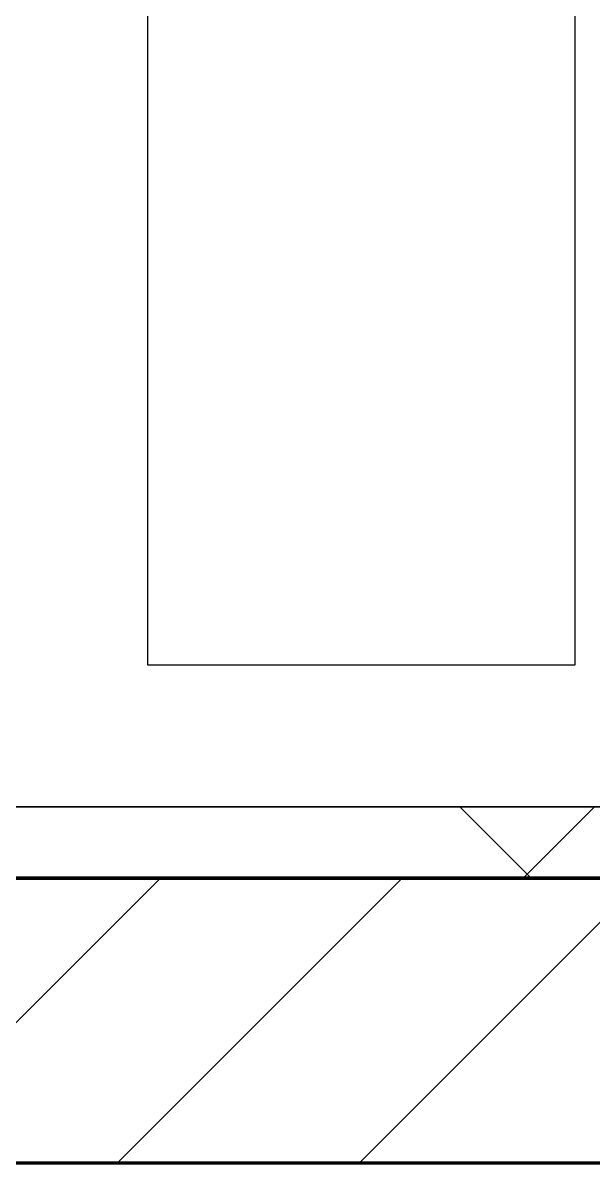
# Model space of a CAD drawing. Header units: millimetres. Extents: x -794334 to -714814, y -17806 to 22403.
# Drawn here: x -741119 to -740719, y -4021 to -3221 of the extents above; entities that cross this region are included whole.
import ezdxf
from ezdxf.xclip import XClip

# ---------------------------------------------------------------- set-up
doc = ezdxf.new("R2010")
doc.units = ezdxf.units.MM
doc.header["$XCLIPFRAME"] = 0
doc.layers.add('000 - WIPEOUT', color=250, linetype='Continuous')
doc.layers.add('A11_ALU.SOLID SHEET', color=2, linetype='Continuous')
for name, color, linetype, lineweight in [('A-GLAZ-CURT', 2, 'Continuous', 9), ('A-WALL', 5, 'Continuous', 35), ('A-WALL-FNSH', 2, 'Continuous', 35), ('A-WALL-PATT', 1, 'Continuous', 35), ('WALL-E', 2, 'Continuous', 35)]:
    doc.layers.add(name, color=color, linetype=linetype, lineweight=lineweight)

# ---------------------------------------------------------------- blocks, each defined once
blk = doc.blocks.new('PPLS-PP19_Custom Tile Pattern - Custom Tile Pattern-V180-4252-01 ENLARGED CONCOURSE LEVEL - REFLECTED CEILING PLAN - SHEET 3')
at = {"layer": 'A-GLAZ-CURT'}
for p, q in [((-300, 0), (300, 0)), ((300, 0), (-300, 0)), ((195.99, 0), (213.31, 0)), ((213.31, 0), (195.99, 0)), ((230.06, 0), (300, 0)), ((-300, -50), (300, -50)), ((300, -50), (-300, -50))]:
    blk.add_line(p, q, dxfattribs=at)
for points, knots in [([(-26.75, 0), (-27.82, 0), (-36.18, 0), (-53.55, 0), (-78.2, 0), (-110.94, 0), (-130.52, 0), (-147.74, 0), (-149.07, 0)], [-8718.362214, -8718.362214, -8718.362214, -8718.362214, -8532.293389, -8073.216054, -7508.296369, -7004.680444, -6449.282163, -6277.220794, -6277.220794, -6277.220794, -6277.220794]), ([(-115.82, 0), (-114.96, 0), (-110.41, 0), (-96.78, 0), (-71.33, 0), (-42.53, 0), (-12.78, 0), (4.23, 0), (9.64, 0), (10.14, 0), (10.18, 0)], [-5724.064692, -5724.064692, -5724.064692, -5724.064692, -5430.283136, -5103.229623, -4799.173296, -4065.652676, -3589.737505, -3285.047089, -3066.359526, -3044.715262, -3044.715262, -3044.715262, -3044.715262]), ([(-29.03, 0), (-33.97, 0), (-43.74, 0), (-56.37, 0), (-71.66, 0), (-77.83, 0), (-82.66, 0), (-83.28, 0), (-83.28, 0)], [-2680.714891, -2680.714891, -2680.714891, -2680.714891, -2413.671296, -2161.752162, -2006.592567, -1646.621388, -1424.436217, -1393.971743, -1393.971743, -1393.971743, -1393.971743]), ([(-66.39, 0), (-66.39, 0), (-63.63, 0), (-53.63, 0), (-34.42, 0), (-29.82, 0), (-29.19, 0)], [-2493.31794, -2493.31794, -2493.31794, -2493.31794, -2315.303971, -1809.437387, -963.711516, -666.19313, -666.19313, -666.19313, -666.19313]), ([(9.32, 0), (9.08, 0), (7.65, 0), (2.57, 0), (-12.23, 0), (-25.64, 0), (-40, 0), (-51.66, 0), (-57.71, 0)], [-2922.926651, -2922.926651, -2922.926651, -2922.926651, -2882.788014, -2720.818881, -2518.50168, -2125.455881, -1792.521578, -1466.981642, -1466.981642, -1466.981642, -1466.981642]), ([(31.18, 0), (25.97, 0), (11.99, 0), (-16.92, 0), (-41.84, 0), (-55.81, 0), (-57.69, 0)], [-4496.803627, -4496.803627, -4496.803627, -4496.803627, -4222.080604, -3745.412743, -2981.410125, -2849.522767, -2849.522767, -2849.522767, -2849.522767]), ([(-57.62, 0), (-55.93, 0), (-53.14, 0), (-48.53, 0), (-30.79, 0), (-18.03, 0), (2.5, 0), (8.65, 0), (9.48, 0)], [-3860.376761, -3860.376761, -3860.376761, -3860.376761, -3689.699207, -3546.54457, -3315.260113, -2864.387349, -2439.246196, -2366.412601, -2366.412601, -2366.412601, -2366.412601]), ([(-36.33, 0), (-36.43, 0), (-37.27, 0), (-45.02, 0), (-46.01, 0), (-53.35, 0), (-57.56, 0)], [-1855.773136, -1855.773136, -1855.773136, -1855.773136, -1810.870157, -1672.078046, -1405.135169, -1137.799669, -1137.799669, -1137.799669, -1137.799669]), ([(-36.62, 0), (-36.62, 0), (-40.35, 0), (-43.96, 0), (-51.33, 0), (-57.16, 0)], [-4069.478503, -4069.478503, -4069.478503, -4069.478503, -3858.647035, -3538.256648, -2956.49664, -2956.49664, -2956.49664, -2956.49664]), ([(-56.73, 0), (-53.59, 0), (-45.6, 0), (-36.49, 0), (-33.57, 0), (-29.94, 0), (-28.57, 0)], [-857.828765, -857.828765, -857.828765, -857.828765, -651.549973, -296.515819, -83.513472, 0, 0, 0, 0]), ([(-51.83, 0), (-51.83, 0), (-51.78, 0), (-47.4, 0), (-46.01, 0), (-40.22, 0), (-36.78, 0)], [-632.814994, -632.814994, -632.814994, -632.814994, -627.965721, -508.377888, -260.442412, 0, 0, 0, 0]), ([(76.63, 0), (74.8, 0), (67.65, 0), (53.52, 0), (37, 0), (24.07, 0), (12.82, 0), (-2.9, 0), (-20.62, 0), (-32.81, 0), (-44.85, 0), (-51.43, 0), (-51.79, 0)], [-3095.572228, -3095.572228, -3095.572228, -3095.572228, -2950.589685, -2634.532728, -2313.748533, -2106.613311, -1925.670641, -1617.263037, -1290.787923, -1039.307308, -819.71621, -644.910881, -644.910881, -644.910881, -644.910881]), ([(-41.76, 0), (-39.9, 0), (-37.72, 0), (-36.92, 0), (-36.77, 0)], [-4270.495146, -4270.495146, -4270.495146, -4270.495146, -4161.040818, -4106.245333, -4106.245333, -4106.245333, -4106.245333]), ([(-36.78, 0), (-32.43, 0), (-19.22, 0), (8.83, 0), (43.36, 0), (70.92, 0), (82.12, 0), (83.66, 0)], [-6191.144455, -6191.144455, -6191.144455, -6191.144455, -5862.463379, -5340.621928, -4573.028122, -4094.177415, -3869.465285, -3869.465285, -3869.465285, -3869.465285]), ([(-36.29, 0), (-36.29, 0), (-34.66, 0), (-28.88, 0), (-26.95, 0), (-26.54, 0)], [-9150.272121, -9150.272121, -9150.272121, -9150.272121, -9057.163041, -8919.836787, -8834.607043, -8834.607043, -8834.607043, -8834.607043]), ([(30.82, 0), (29.27, 0), (20.14, 0), (3.54, 0), (-16.58, 0), (-34.76, 0), (-36.04, 0)], [-10462.034656, -10462.034656, -10462.034656, -10462.034656, -10363.088938, -9884.23066, -9424.652049, -9182.880979, -9182.880979, -9182.880979, -9182.880979]), ([(-33.34, 0), (-33.34, 0), (-32.93, 0), (-31.16, 0), (-30.52, 0)], [-2415.024266, -2415.024266, -2415.024266, -2415.024266, -2357.633367, -2323.618664, -2323.618664, -2323.618664, -2323.618664]), ([(9.89, 0), (6.93, 0), (-2.75, 0), (-17.84, 0), (-30.57, 0), (-31.82, 0), (-32, 0)], [-3485.427997, -3485.427997, -3485.427997, -3485.427997, -3333.063701, -2994.501669, -2698.150104, -2614.070998, -2614.070998, -2614.070998, -2614.070998]), ([(-30.76, 0), (-30.73, 0), (-29.99, 0), (-23.47, 0), (-15.75, 0), (-15.19, 0)], [-54176.191683, -54176.191683, -54176.191683, -54176.191683, -54157.274271, -53749.15266, -53717.791567, -53717.791567, -53717.791567, -53717.791567]), ([(-30.52, 0), (-27.11, 0), (-17.83, 0), (5.99, 0), (22.06, 0), (37.44, 0), (45.92, 0), (57.76, 0), (64.47, 0), (72.74, 0), (75.22, 0), (76.03, 0), (76.21, 0)], [-2323.618664, -2323.618664, -2323.618664, -2323.618664, -2142.497158, -1716.209403, -1206.526904, -1089.329421, -901.315459, -753.071572, -495.328968, -421.953223, -334.951786, -290.452333, -290.452333, -290.452333, -290.452333]), ([(-13, 0), (-14.35, 0), (-17.68, 0), (-25.97, 0), (-29.52, 0), (-30.21, 0)], [-55207.591944, -55207.591944, -55207.591944, -55207.591944, -54789.006179, -54461.685999, -54290.791712, -54290.791712, -54290.791712, -54290.791712]), ([(8.33, 0), (8.19, 0), (7.18, 0), (0.32, 0), (-13.89, 0), (-24.92, 0), (-29.03, 0)], [-3574.286521, -3574.286521, -3574.286521, -3574.286521, -3526.962355, -3285.499107, -2903.012179, -2680.714891, -2680.714891, -2680.714891, -2680.714891]), ([(-28.98, 0), (-28.66, 0), (-27.39, 0), (-24.45, 0), (-22.56, 0)], [-166.548282, -166.548282, -166.548282, -166.548282, -102.06493, 0, 0, 0, 0]), ([(-28.57, 0), (-26.93, 0), (-20.29, 0), (-11.45, 0), (0.65, 0), (7.8, 0), (10.05, 0)], [-5361.429781, -5361.429781, -5361.429781, -5361.429781, -5261.36855, -5050.479954, -4785.90057, -4666.429624, -4666.429624, -4666.429624, -4666.429624]), ([(-22.56, 0), (-20.27, 0), (-17.03, 0), (-11.36, 0), (-7.66, 0), (-6.6, 0), (-6.44, 0)], [-56468.192263, -56468.192263, -56468.192263, -56468.192263, -56344.022017, -56303.229861, -56166.290093, -56124.392176, -56124.392176, -56124.392176, -56124.392176]), ([(-15.19, 0), (-13.07, 0), (7.48, 0), (42.82, 0), (88.72, 0), (120.63, 0), (138.28, 0), (138.53, 0)], [-461.142613, -461.142613, -461.142613, -461.142613, -429.606584, -390.253598, -346.313304, -291.370682, -290.5735, -290.5735, -290.5735, -290.5735]), ([(-6.54, 0), (-6.73, 0), (-7.2, 0), (-7.6, 0), (-7.79, 0)], [-56009.792147, -56009.792147, -56009.792147, -56009.792147, -55949.290093, -55895.192118, -55895.192118, -55895.192118, -55895.192118]), ([(-2.63, 0), (-2.47, 0), (-1.22, 0), (3.81, 0), (9.06, 0), (10.05, 0)], [-226.825321, -226.825321, -226.825321, -226.825321, -220.269177, -206.416616, -203.360633, -203.360633, -203.360633, -203.360633]), ([(10.19, 0), (6.02, 0), (1.77, 0), (-1.67, 0), (-2.25, 0)], [-271.791244, -271.791244, -271.791244, -271.791244, -246.234814, -234.646884, -234.646884, -234.646884, -234.646884]), ([(10.24, 0), (11.84, 0), (17.11, 0), (22.54, 0), (24.49, 0)], [-203.159029, -203.159029, -203.159029, -203.159029, -198.214427, -187.717507, -187.717507, -187.717507, -187.717507]), ([(10.25, 0), (11.5, 0), (15.63, 0), (21.24, 0), (24.62, 0), (24.72, 0), (24.72, 0)], [-4662.961529, -4662.961529, -4662.961529, -4662.961529, -4596.498881, -4445.288762, -4384.376941, -4376.041937, -4376.041937, -4376.041937, -4376.041937]), ([(70.61, 0), (66.16, 0), (55.8, 0), (39.61, 0), (27.12, 0), (15.6, 0), (10.25, 0)], [-4647.237329, -4647.237329, -4647.237329, -4647.237329, -4326.416877, -4098.545751, -3766.694881, -3491.644377, -3491.644377, -3491.644377, -3491.644377]), ([(10.31, 0), (13.11, 0), (16.26, 0), (22.91, 0), (31, 0), (39.04, 0), (51.19, 0), (58.74, 0), (61.34, 0), (61.45, 0)], [-2341.457503, -2341.457503, -2341.457503, -2341.457503, -2084.094819, -1956.422387, -1818.904206, -1645.594513, -1443.202566, -1228.752106, -1120.932285, -1120.932285, -1120.932285, -1120.932285]), ([(103.09, 0), (101.08, 0), (86.31, 0), (63.34, 0), (35.84, 0), (19.82, 0), (13.23, 0), (11.17, 0)], [-375.435014, -375.435014, -375.435014, -375.435014, -369.147452, -330.153101, -307.516438, -285.83788, -273.754698, -273.754698, -273.754698, -273.754698]), ([(24.69, 0), (24.54, 0), (20.99, 0), (16.4, 0), (12.55, 0), (11.19, 0)], [-4368.572414, -4368.572414, -4368.572414, -4368.572414, -4306.476363, -4080.000647, -3872.143731, -3872.143731, -3872.143731, -3872.143731]), ([(18.16, 0), (19.15, 0), (24.25, 0), (25.66, 0), (26.12, 0)], [-5700.113719, -5700.113719, -5700.113719, -5700.113719, -5554.232259, -5302.431367, -5302.431367, -5302.431367, -5302.431367]), ([(78.15, 0), (76.68, 0), (72.12, 0), (62.26, 0), (51.85, 0), (43.81, 0), (29.53, 0), (20.67, 0), (18.85, 0), (18.16, 0)], [-7025.171466, -7025.171466, -7025.171466, -7025.171466, -6924.452779, -6738.82075, -6548.303034, -6314.283804, -6135.05769, -5972.647715, -5832.674503, -5832.674503, -5832.674503, -5832.674503]), ([(27.44, 0), (27.9, 0), (29.54, 0), (38.07, 0), (53.39, 0), (69.86, 0), (76.84, 0), (78.17, 0)], [-5037.309798, -5037.309798, -5037.309798, -5037.309798, -4887.603822, -4705.298446, -4353.683244, -3960.84581, -3852.837754, -3852.837754, -3852.837754, -3852.837754]), ([(27.89, 0), (29.09, 0), (33.4, 0), (48.37, 0), (64.04, 0), (74.64, 0), (78.1, 0)], [-147.777612, -147.777612, -147.777612, -147.777612, -135.792042, -118.513713, -97.899267, -87.867769, -87.867769, -87.867769, -87.867769]), ([(53.18, 0), (53.06, 0), (52.22, 0), (44.99, 0), (36.46, 0), (30.82, 0)], [-622.740158, -622.740158, -622.740158, -622.740158, -566.066452, -360.610861, 0, 0, 0, 0]), ([(136.44, 0), (121.66, 0), (86.93, 0), (51.16, 0), (31.18, 0)], [-106.750556, -106.750556, -106.750556, -106.750556, -59.610984, 0, 0, 0, 0]), ([(146.01, 0), (144.44, 0), (133.71, 0), (109.77, 0), (76.86, 0), (57.82, 0), (46.51, 0), (41.18, 0), (36.02, 0), (35.54, 0), (35.54, 0)], [-468.927454, -468.927454, -468.927454, -468.927454, -458.593899, -401.860199, -357.622665, -341.267687, -334.000314, -326.15566, -319.318397, -317.489778, -317.489778, -317.489778, -317.489778]), ([(36.29, 0), (37.77, 0), (48.82, 0), (64.79, 0), (95.91, 0), (124.45, 0), (132.42, 0), (134.6, 0)], [-314.598523, -314.598523, -314.598523, -314.598523, -305.899624, -287.17622, -249.500363, -194.761443, -152.241002, -152.241002, -152.241002, -152.241002]), ([(61.47, 0), (61.47, 0), (61.21, 0), (54.61, 0), (53.71, 0), (53.56, 0)], [-1113.311073, -1113.311073, -1113.311073, -1113.311073, -1096.402191, -891.204116, -747.28819, -747.28819, -747.28819, -747.28819]), ([(76.22, 0), (75.58, 0), (73.64, 0), (71.05, 0), (70.61, 0)], [-193.634889, -193.634889, -193.634889, -193.634889, -31.537676, 0, 0, 0, 0]), ([(78.13, 0), (86.43, 0), (103.13, 0), (116.36, 0), (128.63, 0), (128.95, 0)], [-87.838086, -87.838086, -87.838086, -87.838086, -63.759246, -39.050993, -35.895543, -35.895543, -35.895543, -35.895543]), ([(78.48, 0), (79.51, 0), (84.95, 0), (86.01, 0), (92.51, 0), (94.33, 0)], [-3844.262741, -3844.262741, -3844.262741, -3844.262741, -3759.045785, -3336.541051, -2783.776468, -2783.776468, -2783.776468, -2783.776468]), ([(114.39, 0), (114.2, 0), (112.08, 0), (105.42, 0), (92.38, 0), (86.52, 0), (79.99, 0), (78.52, 0)], [-8148.58938, -8148.58938, -8148.58938, -8148.58938, -8105.191388, -7723.759874, -7531.75727, -7135.649961, -7033.519254, -7033.519254, -7033.519254, -7033.519254]), ([(94.4, 0), (94.4, 0), (94.64, 0), (99.11, 0), (108.97, 0), (120.79, 0), (139.94, 0), (163.31, 0), (185.23, 0), (193.62, 0), (194.69, 0), (194.79, 0)], [-2348.345796, -2348.345796, -2348.345796, -2348.345796, -2310.419338, -2233.599744, -2052.234781, -1843.028543, -1530.39897, -1095.004608, -529.74427, -295.064701, -265.121568, -265.121568, -265.121568, -265.121568]), ([(129.02, 0), (129.02, 0), (124.41, 0), (122.35, 0), (114.96, 0), (108.04, 0), (103.09, 0)], [-35.386604, -35.386604, -35.386604, -35.386604, -31.430235, -22.807238, -15.488593, 0, 0, 0, 0]), ([(146.01, 0), (144.63, 0), (140.62, 0), (134.04, 0), (126.24, 0), (118.6, 0), (114.23, 0), (111.98, 0), (105.66, 0), (105.23, 0), (105.23, 0)], [-9944.862579, -9944.862579, -9944.862579, -9944.862579, -9847.788484, -9677.714971, -9567.007022, -9453.21225, -9220.200448, -9012.77275, -8966.157302, -8929.495943, -8929.495943, -8929.495943, -8929.495943]), ([(105.26, 0), (105.52, 0), (111.01, 0), (112.65, 0), (113.59, 0)], [-8920.561005, -8920.561005, -8920.561005, -8920.561005, -8814.835624, -8577.462505, -8577.462505, -8577.462505, -8577.462505]), ([(128.58, 0), (128.8, 0), (130.16, 0), (136.64, 0), (142.52, 0), (145.25, 0)], [-633.326174, -633.326174, -633.326174, -633.326174, -627.736123, -618.981161, -611.078298, -611.078298, -611.078298, -611.078298]), ([(137.1, 0), (136, 0), (133.64, 0), (129.87, 0), (129.11, 0)], [-670.405967, -670.405967, -670.405967, -670.405967, -651.020627, -640.742133, -640.742133, -640.742133, -640.742133]), ([(146.04, 0), (148.87, 0), (154.64, 0), (161.24, 0), (162.19, 0), (162.75, 0)], [-610.314125, -610.314125, -610.314125, -610.314125, -602.094757, -592.980799, -581.414464, -581.414464, -581.414464, -581.414464]), ([(157.9, 0), (156.77, 0), (152.84, 0), (148.33, 0), (146.23, 0)], [-10292.955006, -10292.955006, -10292.955006, -10292.955006, -10098.273015, -9949.856506, -9949.856506, -9949.856506, -9949.856506]), ([(168.37, 0), (167.68, 0), (163.14, 0), (155.54, 0), (146.31, 0)], [-543.375029, -543.375029, -543.375029, -543.375029, -530.793311, -469.576156, -469.576156, -469.576156, -469.576156]), ([(193.8, 0), (193.33, 0), (190.11, 0), (183.13, 0), (171, 0), (161.95, 0), (161.28, 0), (158.35, 0), (157.85, 0), (157.77, 0)], [-11665.349007, -11665.349007, -11665.349007, -11665.349007, -11565.880756, -11105.624034, -10839.086983, -10768.332124, -10666.779182, -10580.760289, -10550.278881, -10550.278881, -10550.278881, -10550.278881]), ([(300, 0), (286.53, 0), (254.22, 0), (207.11, 0), (177.41, 0), (159.34, 0), (158.33, 0), (158.3, 0)], [-285.253232, -285.253232, -285.253232, -285.253232, -244.693688, -187.987675, -143.776725, -129.632772, -123.352749, -123.352749, -123.352749, -123.352749]), ([(159.07, 0), (159.13, 0), (160.84, 0), (165.21, 0), (174.15, 0), (185.98, 0), (208.82, 0), (219.42, 0), (230.06, 0)], [-115.643202, -115.643202, -115.643202, -115.643202, -114.681583, -87.660824, -65.295536, -41.623857, -24.459831, 0, 0, 0, 0]), ([(162.75, 0), (165.4, 0), (170.91, 0), (172.61, 0), (172.61, 0)], [-111.264224, -111.264224, -111.264224, -111.264224, -56.742688, -19.085662, -19.085662, -19.085662, -19.085662]), ([(247.1, 0), (246.76, 0), (245.04, 0), (238.34, 0), (226.56, 0), (221.1, 0), (200.27, 0), (182.99, 0), (174.27, 0), (169.67, 0), (168.99, 0)], [-9649.085549, -9649.085549, -9649.085549, -9649.085549, -9581.591397, -9406.094246, -9221.510254, -9016.44624, -8717.832359, -8253.978395, -8152.463617, -8069.855175, -8069.855175, -8069.855175, -8069.855175]), ([(215.22, 0), (214.62, 0), (210.55, 0), (203.98, 0), (187.54, 0), (175.3, 0), (169.49, 0)], [-203.825446, -203.825446, -203.825446, -203.825446, -198.527383, -184.406837, -162.427601, -142.916156, -142.916156, -142.916156, -142.916156]), ([(171.51, 0), (176.48, 0), (193.23, 0), (201.73, 0), (208.81, 0), (213.9, 0), (241.96, 0), (266.73, 0), (281.71, 0), (291.71, 0), (296.52, 0), (297.86, 0), (298.09, 0)], [-7971.819559, -7971.819559, -7971.819559, -7971.819559, -7784.112253, -7606.717214, -7289.299508, -7042.621073, -6582.165592, -6068.460911, -5766.029927, -5566.724884, -5280.360606, -5199.253518, -5199.253518, -5199.253518, -5199.253518]), ([(172.07, 0), (177.66, 0), (187.87, 0), (201.08, 0), (207.47, 0), (213.96, 0), (215.11, 0)], [-255.364076, -255.364076, -255.364076, -255.364076, -237.955587, -223.92608, -215.862851, -208.75215, -208.75215, -208.75215, -208.75215]), ([(300, 0), (288.22, 0), (262, 0), (230.43, 0), (219.94, 0), (219.02, 0)], [-12528.858583, -12528.858583, -12528.858583, -12528.858583, -11905.454923, -11162.864862, -10856.732305, -10856.732305, -10856.732305, -10856.732305]), ([(219.9, 0), (220.86, 0), (227.84, 0), (242.06, 0), (246.54, 0), (246.96, 0)], [-10670.940496, -10670.940496, -10670.940496, -10670.940496, -10511.382485, -9925.173265, -9834.877357, -9834.877357, -9834.877357, -9834.877357]), ([(284.76, 0), (284.76, 0), (285.09, 0), (287.47, 0), (293.59, 0), (297.76, 0), (300, 0)], [-4110.630118, -4110.630118, -4110.630118, -4110.630118, -4053.389046, -3959.664717, -3862.421465, -3746.95702, -3746.95702, -3746.95702, -3746.95702]), ([(297.38, 0), (295.84, 0), (291.62, 0), (285.38, 0), (284.87, 0)], [-4803.172655, -4803.172655, -4803.172655, -4803.172655, -4358.271401, -4143.037883, -4143.037883, -4143.037883, -4143.037883])]:
    blk.add_open_spline(points, degree=3, knots=knots, dxfattribs=at)
for points in [[(-39.84, 0), (-39.08, 0), (-38.11, 0), (-37.36, 0)], [(24.49, 0), (25.23, 0), (25.72, 0), (26.04, 0)], [(80.35, 0), (79.57, 0), (78.27, 0), (76.63, 0)], [(84.06, 0), (83.48, 0), (82.41, 0), (81.72, 0)], [(168.74, 0), (168.74, 0), (169.81, 0), (171.51, 0)], [(195.11, 0), (194.91, 0), (194.44, 0), (193.8, 0)]]:
    blk.add_open_spline(points, degree=3, dxfattribs=at)
blk = doc.blocks.new('PPLS-PP19_Custom Tile Pattern - Custom Tile Pattern-V181-4252-01 ENLARGED CONCOURSE LEVEL - REFLECTED CEILING PLAN - SHEET 3')
at = {"layer": 'A-GLAZ-CURT'}
for p, q in [((-300, 0), (300, 0)), ((300, 0), (-300, 0)), ((-293.07, 0), (-275.75, 0)), ((-275.75, 0), (-293.07, 0)), ((-300, -50), (300, -50)), ((300, -50), (-300, -50))]:
    blk.add_line(p, q, dxfattribs=at)
at = {"layer": 'A-GLAZ-CURT', "flags": 128}
for points in [[(-300, 0), (-291.56, 0), (-283.3, 0), (-275.2, 0), (-267.26, 0), (-259.45, 0), (-251.77, 0), (-244.2, 0), (-236.74, 0), (-229.36, 0), (-222.06, 0), (-214.83, 0), (-207.71, 0), (-200.76, 0), (-194.02, 0), (-187.54, 0), (-182.47, 0)], [(-236.97, 0), (-244.39, 0), (-251.96, 0), (-259.67, 0), (-267.51, 0), (-275.48, 0), (-283.55, 0), (-291.73, 0), (-300, 0)]]:
    blk.add_lwpolyline(points, dxfattribs=at)
at = {"layer": 'A-GLAZ-CURT'}
for points, knots in [([(-300, 0), (-284.65, 0), (-239.92, 0), (-204.26, 0), (-183.21, 0)], [-5323.127839, -5323.127839, -5323.127839, -5323.127839, -4502.809032, -2883.360913, -2883.360913, -2883.360913, -2883.360913]), ([(-182.87, 0), (-192.84, 0), (-223.34, 0), (-262.56, 0), (-294.48, 0), (-300, 0)], [-15861.324362, -15861.324362, -15861.324362, -15861.324362, -15131.813646, -13729.592194, -13439.944408, -13439.944408, -13439.944408, -13439.944408]), ([(-137.88, 0), (-140.56, 0), (-147.66, 0), (-147.69, 0), (-158.72, 0), (-174.02, 0), (-185.59, 0), (-209.77, 0), (-232.01, 0), (-255.22, 0), (-262.59, 0), (-264.9, 0), (-265.4, 0)], [-3187.727384, -3187.727384, -3187.727384, -3187.727384, -2919.378265, -2477.344047, -2237.412286, -2029.680487, -1755.085331, -1400.429864, -858.079193, -543.655514, -208.940337, 0, 0, 0, 0]), ([(-258.6, 0), (-257.91, 0), (-254.26, 0), (-241.25, 0), (-225.99, 0), (-213.1, 0), (-200.2, 0), (-190.53, 0), (-183.81, 0), (-182.49, 0)], [-5722.54675, -5722.54675, -5722.54675, -5722.54675, -5657.471696, -5413.335975, -5017.494783, -4832.723979, -4666.091899, -4349.945572, -4274.079045, -4274.079045, -4274.079045, -4274.079045])]:
    blk.add_open_spline(points, degree=3, knots=knots, dxfattribs=at)
blk = doc.blocks.new('*U1029')
at = {"layer": 'A-GLAZ-CURT'}
for name, p in [('PPLS-PP19_Custom Tile Pattern - Custom Tile Pattern-V180-4252-01 ENLARGED CONCOURSE LEVEL - REFLECTED CEILING PLAN - SHEET 3', (37802.37, -7350)), ('PPLS-PP19_Custom Tile Pattern - Custom Tile Pattern-V181-4252-01 ENLARGED CONCOURSE LEVEL - REFLECTED CEILING PLAN - SHEET 3', (38402.37, -7350))]:
    blk.add_blockref(name, p, dxfattribs=at)
blk = doc.blocks.new('*U1271')
at = {"color": 3}
blk.add_wipeout([(-437.5, 5550), (437.5, 5550), (437.5, 5250), (-437.5, 5250)], dxfattribs=at).dxf.layer = '000 - WIPEOUT'
at = {"layer": 'A11_ALU.SOLID SHEET', "color": 0, "linetype": 'ByBlock'}
blk.add_lwpolyline([(-437.5, 5250), (437.5, 5250), (437.5, 5550), (-437.5, 5550)], close=True, dxfattribs=at)
blk = doc.blocks.new('*U1630')
blk.add_lwpolyline([(22690, -750), (19166.45, -750), (19116.45, -700), (18966.44, -550), (-101025.39, -550), (-101025.39, -6704.96), (-96300, -6704.96), (-96300, -7350), (-94497.63, -7350), (17250, -7350), (17250, -6849.96), (18300, -6849.96), (22690, -6849.96)], close=True)
at = {"layer": 'A11_ALU.SOLID SHEET', "color": 0, "linetype": 'ByBlock', "rotation": 90}
blk.add_blockref('*U1271', (9200, -6813), dxfattribs=at)

msp = doc.modelspace()

# ---------------------------------------------------------------- block references
at = {"layer": 'A11_ALU.SOLID SHEET'}
ref = msp.add_blockref('*U1630', (-744681.24, 3579.02), dxfattribs=at)
XClip(ref).set_block_clipping_path([(-45802.4668593339, -9620.0029952967), (23702.8690583039, 10334.9999958097)])

# ---------------------------------------------------------------- next in the draw order: hatches: boundary and pattern name
at = {"layer": 'A-WALL-PATT', "lineweight": 9}
h = msp.add_hatch(dxfattribs=at)
h.set_pattern_fill('FP_5', color=256, style=0, pattern_type=2)
h.set_pattern_definition([(45, (0, 0), (-212.13203, 212.13203), []), (135, (0, 0), (-212.13203, -212.13203), [])])
h.paths.add_polyline_path([(-727630.24, -3820.98), (-727382.37, -3820.98), (-727382.37, -3770.98), (-790483.7, -3770.98), (-790483.7, -3820.98), (-727766, -3820.98)])
h = msp.add_hatch(dxfattribs=at)
h.set_pattern_fill('FP_2', color=256, style=0, pattern_type=2)
h.set_pattern_definition([(45, (0, 0), (-84.852814, 84.852814), [])])
h.paths.add_polyline_path([(-727382.37, -4020.98), (-727382.37, -3820.98), (-790483.7, -3820.98), (-790483.7, -4020.98), (-727494.49, -4020.98)])

# ---------------------------------------------------------------- next in the draw order: linework, layer by layer
at = {"layer": 'A-WALL', "color": 7, "lineweight": 70}
for p, q in [((-741980, -3820.98), (-740780, -3820.98)), ((-740780, -3820.98), (-741980, -3820.98)), ((-740780, -3820.98), (-738380, -3820.98)), ((-738380, -3820.98), (-740780, -3820.98)), ((-740780, -4020.98), (-741980, -4020.98)), ((-738380, -4020.98), (-740780, -4020.98))]:
    msp.add_line(p, q, dxfattribs=at)
at = {"layer": 'A-WALL-FNSH', "color": 250}
for p, q in [((-741980, -3770.98), (-740780, -3770.98)), ((-740780, -3770.98), (-738380, -3770.98))]:
    msp.add_line(p, q, dxfattribs=at)
at = {"layer": 'WALL-E'}
for p, q in [((-727382.37, -4020.98), (-790483.7, -4020.98)), ((-790483.7, -4020.98), (-727382.37, -4020.98))]:
    msp.add_line(p, q, dxfattribs=at)

# ---------------------------------------------------------------- next in the draw order: block references
msp.add_blockref('*U1029', (-778882.37, 3579.02))

doc.saveas('drawing.dxf')
